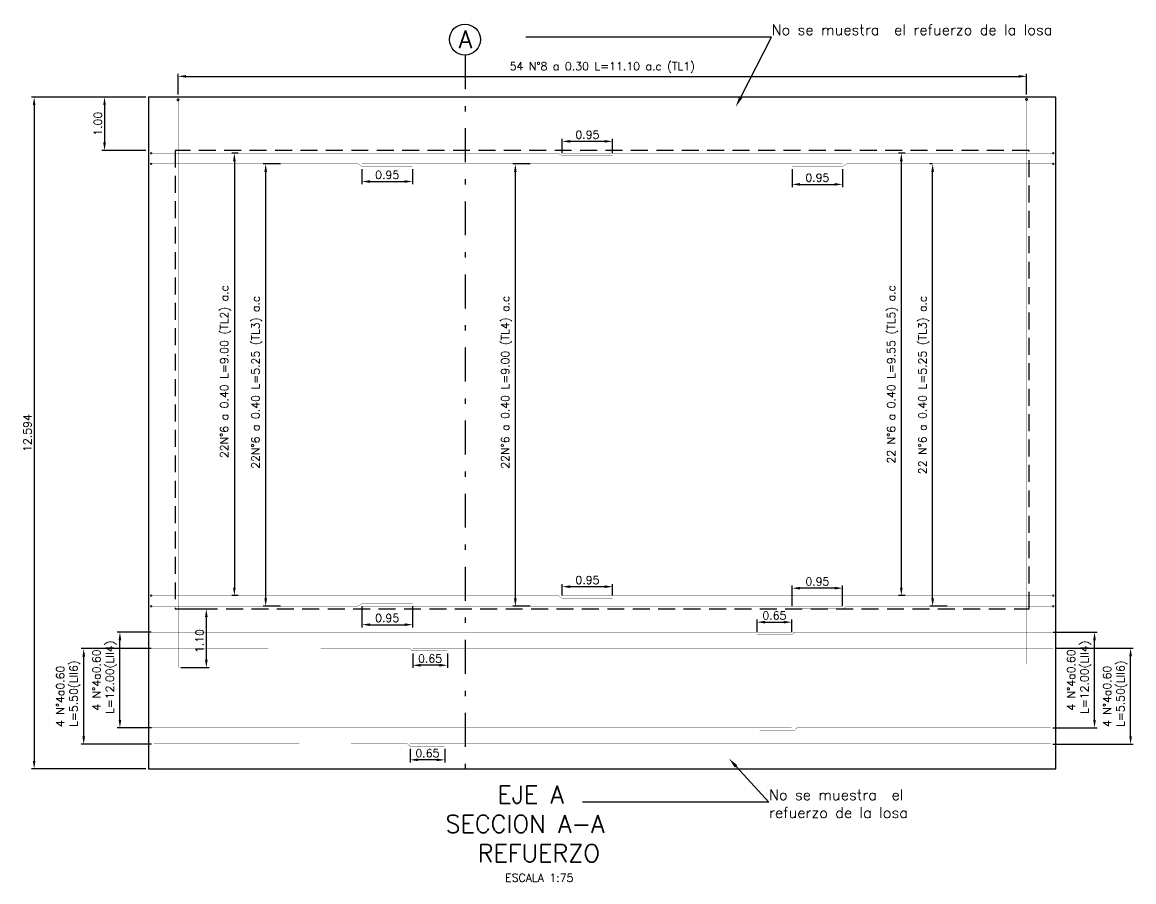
# Model space of a CAD drawing. Header units: metres. Extents: x 1080427 to 1081241, y 976768 to 977191.
# Drawn here: x 1080660.76 to 1080681.59, y 977089.37 to 977105.48 of the extents above; entities that cross this region are included whole.
import ezdxf
from ezdxf import colors
from ezdxf.entities.mleader import LeaderData, LeaderLine
from ezdxf.math import Vec2, Vec3

# ---------------------------------------------------------------- set-up
doc = ezdxf.new("R2010")
doc.units = ezdxf.units.M
doc.header["$LTSCALE"] = 25.4
doc.linetypes.add('DASHDOT', pattern=[1, 0.5, -0.25, 0, -0.25])
doc.linetypes.add('HIDDEN', pattern=[0.375, 0.25, -0.125])
for name, color, linetype in [('CIRCULOCONTRAP', 130, 'Continuous'), ('CONTRAPESO', 3, 'Continuous'), ('DIMCONTRAPESO', 1, 'Continuous'), ('EJE-D', 11, 'DASHDOT'), ('PROY', 9, 'HIDDEN'), ('R175COTR', 7, 'Continuous'), ('REF', 6, 'Continuous'), ('REGL175', 7, 'Continuous')]:
    doc.layers.add(name, color=color, linetype=linetype)
for name, color, linetype, lineweight in [('COTA', 1, 'Continuous', 30), ('COTACIM', 20, 'Continuous', 5), ('EJECONTRAPESO', 41, 'DASHDOT', 30)]:
    doc.layers.add(name, color=color, linetype=linetype, lineweight=lineweight)
doc.styles.add('romans', font='romans.shx')
doc.dimstyles.new('Copy 75', dxfattribs={"dimtxt": 0.15, "dimasz": 0.15, "dimexe": 0.05, "dimexo": 0.05, "dimgap": 0.05, "dimtad": 1, "dimzin": 0, "dimdsep": 46, "dimtxsty": 'romans', "dimcen": 0.002, "dimclrd": 1, "dimclre": 1, "dimclrt": 3, "dimadec": 4, "dimazin": 0, "dimtfac": 1, "dimtofl": 0, "dimtmove": 1, "dimatfit": 3, "dimfxl": 1, "dimtolj": 1, "dimtzin": 0, "dimarcsym": 1})

# ---------------------------------------------------------------- blocks, each defined once
blk = doc.blocks.new('*D434')
at = {"layer": 'COTACIM', "color": 1, "lineweight": -2, "transparency": 16777216}
for p, q in [((1080663.684, 977104.128), (1080663.684, 977104.518)), ((1080663.834, 977104.468), (1080679.431, 977104.468)), ((1080679.581, 977104.126), (1080679.581, 977104.518))]:
    blk.add_line(p, q, dxfattribs=at)
at = {"layer": 'COTACIM', "color": 1, "transparency": 16777216}
for points in [[(1080663.834, 977104.493), (1080663.834, 977104.443), (1080663.684, 977104.468)], [(1080679.431, 977104.493), (1080679.431, 977104.443), (1080679.581, 977104.468)]]:
    blk.add_solid(points, dxfattribs=at)
at = {"layer": 'Defpoints', "color": 0, "transparency": 16777216}
for p in [(1080679.581, 977104.468), (1080663.684, 977104.078), (1080679.581, 977104.076)]:
    blk.add_point(p, dxfattribs=at)
at = {"layer": 'COTACIM', "color": 3, "transparency": 16777216, "insert": (1080671.632, 977104.633), "char_height": 0.15, "attachment_point": 5, "style": 'romans'}
blk.add_mtext('\\A1;54 N°8 a 0.30 L=11.10 a.c (TL1)', dxfattribs=at)
blk = doc.blocks.new('*D439')
at = {"layer": 'Defpoints', "color": 0, "transparency": 16777216}
for p in [(1080675.188, 977094.873), (1080675.188, 977094.484), (1080676.134, 977094.484)]:
    blk.add_point(p, dxfattribs=at)
at = {"layer": 'DIMCONTRAPESO', "color": 1, "lineweight": -2, "transparency": 16777216}
for p, q in [((1080675.188, 977094.534), (1080675.188, 977094.923)), ((1080675.984, 977094.873), (1080675.338, 977094.873)), ((1080676.134, 977094.534), (1080676.134, 977094.923))]:
    blk.add_line(p, q, dxfattribs=at)
at = {"layer": 'DIMCONTRAPESO', "color": 1, "transparency": 16777216}
for points in [[(1080675.338, 977094.898), (1080675.338, 977094.848), (1080675.188, 977094.873)], [(1080675.984, 977094.898), (1080675.984, 977094.848), (1080676.134, 977094.873)]]:
    blk.add_solid(points, dxfattribs=at)
at = {"layer": 'DIMCONTRAPESO', "color": 3, "transparency": 16777216, "insert": (1080675.661, 977094.998), "char_height": 0.15, "attachment_point": 5, "style": 'romans'}
blk.add_mtext('\\A1;0.95', dxfattribs=at)
blk = doc.blocks.new('*D440')
at = {"layer": 'Defpoints', "color": 0, "transparency": 16777216}
for p in [(1080670.881, 977094.901), (1080670.881, 977094.684), (1080671.826, 977094.684)]:
    blk.add_point(p, dxfattribs=at)
at = {"layer": 'DIMCONTRAPESO', "color": 1, "lineweight": -2, "transparency": 16777216}
for p, q in [((1080670.881, 977094.734), (1080670.881, 977094.951)), ((1080671.676, 977094.901), (1080671.031, 977094.901)), ((1080671.826, 977094.734), (1080671.826, 977094.951))]:
    blk.add_line(p, q, dxfattribs=at)
at = {"layer": 'DIMCONTRAPESO', "color": 1, "transparency": 16777216}
for points in [[(1080671.031, 977094.926), (1080671.031, 977094.876), (1080670.881, 977094.901)], [(1080671.676, 977094.926), (1080671.676, 977094.876), (1080671.826, 977094.901)]]:
    blk.add_solid(points, dxfattribs=at)
at = {"layer": 'DIMCONTRAPESO', "color": 3, "transparency": 16777216, "insert": (1080671.354, 977095.026), "char_height": 0.15, "attachment_point": 5, "style": 'romans'}
blk.add_mtext('\\A1;0.95', dxfattribs=at)
blk = doc.blocks.new('*D435')
at = {"layer": 'Defpoints', "color": 0, "transparency": 16777216}
for p in [(1080663.632, 977094.484), (1080663.684, 977093.384), (1080664.214, 977093.384)]:
    blk.add_point(p, dxfattribs=at)
at = {"layer": 'DIMCONTRAPESO', "color": 1, "lineweight": -2, "transparency": 16777216}
for p, q in [((1080663.682, 977094.484), (1080664.264, 977094.484)), ((1080664.214, 977094.334), (1080664.214, 977093.534)), ((1080663.734, 977093.384), (1080664.264, 977093.384))]:
    blk.add_line(p, q, dxfattribs=at)
at = {"layer": 'DIMCONTRAPESO', "color": 1, "transparency": 16777216}
for points in [[(1080664.189, 977094.334), (1080664.239, 977094.334), (1080664.214, 977094.484)], [(1080664.189, 977093.534), (1080664.239, 977093.534), (1080664.214, 977093.384)]]:
    blk.add_solid(points, dxfattribs=at)
at = {"layer": 'DIMCONTRAPESO', "color": 3, "transparency": 16777216, "insert": (1080664.089, 977093.881), "char_height": 0.15, "attachment_point": 5, "rotation": 90, "style": 'romans', "bg_fill": 3, "box_fill_scale": 1.1, "bg_fill_color": 256, "bg_fill_true_color": 13158600, "bg_fill_transparency": 0}
blk.add_mtext('\\A1;1.10', dxfattribs=at)
blk = doc.blocks.new('*D441')
at = {"layer": 'Defpoints', "color": 0, "transparency": 16777216}
for p in [(1080667.128, 977094.584), (1080668.077, 977094.584), (1080668.077, 977094.189)]:
    blk.add_point(p, dxfattribs=at)
at = {"layer": 'DIMCONTRAPESO', "color": 1, "lineweight": -2, "transparency": 16777216}
for p, q in [((1080667.128, 977094.534), (1080667.128, 977094.139)), ((1080668.077, 977094.534), (1080668.077, 977094.139)), ((1080667.278, 977094.189), (1080667.927, 977094.189))]:
    blk.add_line(p, q, dxfattribs=at)
at = {"layer": 'DIMCONTRAPESO', "color": 1, "transparency": 16777216}
for points in [[(1080667.278, 977094.214), (1080667.278, 977094.164), (1080667.128, 977094.189)], [(1080667.927, 977094.214), (1080667.927, 977094.164), (1080668.077, 977094.189)]]:
    blk.add_solid(points, dxfattribs=at)
at = {"layer": 'DIMCONTRAPESO', "color": 3, "transparency": 16777216, "insert": (1080667.602, 977094.314), "char_height": 0.15, "attachment_point": 5, "style": 'romans'}
blk.add_mtext('\\A1;0.95', dxfattribs=at)
blk = doc.blocks.new('*D442')
at = {"layer": 'Defpoints', "color": 0, "transparency": 16777216}
for p in [(1080665.326, 977102.827), (1080665.654, 977102.827), (1080665.654, 977094.534)]:
    blk.add_point(p, dxfattribs=at)
at = {"layer": 'DIMCONTRAPESO', "color": 1, "lineweight": -2, "transparency": 16777216}
for p, q in [((1080665.604, 977102.827), (1080665.276, 977102.827)), ((1080665.326, 977094.684), (1080665.326, 977102.677)), ((1080665.604, 977094.534), (1080665.276, 977094.534))]:
    blk.add_line(p, q, dxfattribs=at)
at = {"layer": 'DIMCONTRAPESO', "color": 1, "transparency": 16777216}
for points in [[(1080665.301, 977102.677), (1080665.351, 977102.677), (1080665.326, 977102.827)], [(1080665.301, 977094.684), (1080665.351, 977094.684), (1080665.326, 977094.534)]]:
    blk.add_solid(points, dxfattribs=at)
at = {"layer": 'DIMCONTRAPESO', "color": 3, "transparency": 16777216, "insert": (1080665.162, 977098.68), "char_height": 0.15, "attachment_point": 5, "rotation": 90, "style": 'romans'}
blk.add_mtext('\\A1; 22N°6 a 0.40 L=5.25 (TL3) a.c', dxfattribs=at)
blk = doc.blocks.new('*D443')
at = {"layer": 'Defpoints', "color": 0, "transparency": 16777216}
for p in [(1080664.863, 977103.026), (1080664.739, 977094.734), (1080664.863, 977094.734)]:
    blk.add_point(p, dxfattribs=at)
at = {"layer": 'DIMCONTRAPESO', "color": 1, "lineweight": -2, "transparency": 16777216}
for p, q in [((1080664.813, 977103.026), (1080664.689, 977103.026)), ((1080664.739, 977102.876), (1080664.739, 977094.884)), ((1080664.813, 977094.734), (1080664.689, 977094.734))]:
    blk.add_line(p, q, dxfattribs=at)
at = {"layer": 'DIMCONTRAPESO', "color": 1, "transparency": 16777216}
for points in [[(1080664.714, 977102.876), (1080664.764, 977102.876), (1080664.739, 977103.026)], [(1080664.714, 977094.884), (1080664.764, 977094.884), (1080664.739, 977094.734)]]:
    blk.add_solid(points, dxfattribs=at)
at = {"layer": 'DIMCONTRAPESO', "color": 3, "transparency": 16777216, "insert": (1080664.575, 977098.88), "char_height": 0.15, "attachment_point": 5, "rotation": 90, "style": 'romans'}
blk.add_mtext('\\A1; 22N°6 a 0.40 L=9.00 (TL2) a.c', dxfattribs=at)
blk = doc.blocks.new('*D436')
at = {"layer": 'Defpoints', "color": 0, "transparency": 16777216}
for p in [(1080670.003, 977102.827), (1080670.331, 977102.827), (1080670.331, 977094.534)]:
    blk.add_point(p, dxfattribs=at)
at = {"layer": 'DIMCONTRAPESO', "color": 1, "lineweight": -2, "transparency": 16777216}
for p, q in [((1080670.281, 977102.827), (1080669.953, 977102.827)), ((1080670.003, 977094.684), (1080670.003, 977102.677)), ((1080670.281, 977094.534), (1080669.953, 977094.534))]:
    blk.add_line(p, q, dxfattribs=at)
at = {"layer": 'DIMCONTRAPESO', "color": 1, "transparency": 16777216}
for points in [[(1080669.978, 977102.677), (1080670.028, 977102.677), (1080670.003, 977102.827)], [(1080669.978, 977094.684), (1080670.028, 977094.684), (1080670.003, 977094.534)]]:
    blk.add_solid(points, dxfattribs=at)
at = {"layer": 'DIMCONTRAPESO', "color": 3, "transparency": 16777216, "insert": (1080669.838, 977098.681), "char_height": 0.15, "attachment_point": 5, "rotation": 90, "style": 'romans'}
blk.add_mtext('\\A1; 22N°6 a 0.40 L=9.00 (TL4) a.c', dxfattribs=at)
blk = doc.blocks.new('*D437')
at = {"layer": 'Defpoints', "color": 0, "transparency": 16777216}
for p in [(1080677.821, 977102.827), (1080677.862, 977102.827), (1080678.143, 977094.534)]:
    blk.add_point(p, dxfattribs=at)
at = {"layer": 'DIMCONTRAPESO', "color": 1, "lineweight": -2, "transparency": 16777216}
for p, q in [((1080677.812, 977102.827), (1080677.771, 977102.827)), ((1080677.821, 977094.684), (1080677.821, 977102.677)), ((1080678.093, 977094.534), (1080677.771, 977094.534))]:
    blk.add_line(p, q, dxfattribs=at)
at = {"layer": 'DIMCONTRAPESO', "color": 1, "transparency": 16777216}
for points in [[(1080677.796, 977102.677), (1080677.846, 977102.677), (1080677.821, 977102.827)], [(1080677.796, 977094.684), (1080677.846, 977094.684), (1080677.821, 977094.534)]]:
    blk.add_solid(points, dxfattribs=at)
at = {"layer": 'DIMCONTRAPESO', "color": 3, "transparency": 16777216, "insert": (1080677.656, 977098.681), "char_height": 0.15, "attachment_point": 5, "rotation": 90, "style": 'romans'}
blk.add_mtext('\\A1;22 N°6 a 0.40 L=5.25 (TL3) a.c', dxfattribs=at)
blk = doc.blocks.new('*D438')
at = {"layer": 'Defpoints', "color": 0, "transparency": 16777216}
for p in [(1080677.358, 977103.027), (1080677.234, 977094.734), (1080677.358, 977094.734)]:
    blk.add_point(p, dxfattribs=at)
at = {"layer": 'DIMCONTRAPESO', "color": 1, "lineweight": -2, "transparency": 16777216}
for p, q in [((1080677.308, 977103.027), (1080677.184, 977103.027)), ((1080677.234, 977102.877), (1080677.234, 977094.884)), ((1080677.308, 977094.734), (1080677.184, 977094.734))]:
    blk.add_line(p, q, dxfattribs=at)
at = {"layer": 'DIMCONTRAPESO', "color": 1, "transparency": 16777216}
for points in [[(1080677.209, 977102.877), (1080677.259, 977102.877), (1080677.234, 977103.027)], [(1080677.209, 977094.884), (1080677.259, 977094.884), (1080677.234, 977094.734)]]:
    blk.add_solid(points, dxfattribs=at)
at = {"layer": 'DIMCONTRAPESO', "color": 3, "transparency": 16777216, "insert": (1080677.07, 977098.88), "char_height": 0.15, "attachment_point": 5, "rotation": 90, "style": 'romans'}
blk.add_mtext('\\A1;22 N°6 a 0.40 L=9.55 (TL5) a.c', dxfattribs=at)
blk = doc.blocks.new('*D444')
at = {"layer": 'Defpoints', "color": 0, "transparency": 16777216}
for p in [(1080667.128, 977102.777), (1080668.077, 977102.777), (1080668.077, 977102.496)]:
    blk.add_point(p, dxfattribs=at)
at = {"layer": 'DIMCONTRAPESO', "color": 1, "lineweight": -2, "transparency": 16777216}
for p, q in [((1080667.128, 977102.727), (1080667.128, 977102.446)), ((1080668.077, 977102.727), (1080668.077, 977102.446)), ((1080667.278, 977102.496), (1080667.927, 977102.496))]:
    blk.add_line(p, q, dxfattribs=at)
at = {"layer": 'DIMCONTRAPESO', "color": 1, "transparency": 16777216}
for points in [[(1080667.278, 977102.521), (1080667.278, 977102.471), (1080667.128, 977102.496)], [(1080667.927, 977102.521), (1080667.927, 977102.471), (1080668.077, 977102.496)]]:
    blk.add_solid(points, dxfattribs=at)
at = {"layer": 'DIMCONTRAPESO', "color": 3, "transparency": 16777216, "insert": (1080667.602, 977102.621), "char_height": 0.15, "attachment_point": 5, "style": 'romans'}
blk.add_mtext('\\A1;0.95', dxfattribs=at)
blk = doc.blocks.new('*D445')
at = {"layer": 'Defpoints', "color": 0, "transparency": 16777216}
for p in [(1080670.881, 977103.249), (1080670.881, 977102.976), (1080671.826, 977102.976)]:
    blk.add_point(p, dxfattribs=at)
at = {"layer": 'DIMCONTRAPESO', "color": 1, "lineweight": -2, "transparency": 16777216}
for p, q in [((1080670.881, 977103.026), (1080670.881, 977103.299)), ((1080671.826, 977103.026), (1080671.826, 977103.299)), ((1080671.676, 977103.249), (1080671.031, 977103.249))]:
    blk.add_line(p, q, dxfattribs=at)
at = {"layer": 'DIMCONTRAPESO', "color": 1, "transparency": 16777216}
for points in [[(1080671.031, 977103.274), (1080671.031, 977103.224), (1080670.881, 977103.249)], [(1080671.676, 977103.274), (1080671.676, 977103.224), (1080671.826, 977103.249)]]:
    blk.add_solid(points, dxfattribs=at)
at = {"layer": 'DIMCONTRAPESO', "color": 3, "transparency": 16777216, "insert": (1080671.353, 977103.374), "char_height": 0.15, "attachment_point": 5, "style": 'romans'}
blk.add_mtext('\\A1;0.95', dxfattribs=at)
blk = doc.blocks.new('*D446')
at = {"layer": 'Defpoints', "color": 0, "transparency": 16777216}
for p in [(1080675.188, 977102.777), (1080676.134, 977102.777), (1080676.134, 977102.443)]:
    blk.add_point(p, dxfattribs=at)
at = {"layer": 'DIMCONTRAPESO', "color": 1, "lineweight": -2, "transparency": 16777216}
for p, q in [((1080675.188, 977102.727), (1080675.188, 977102.393)), ((1080676.134, 977102.727), (1080676.134, 977102.393)), ((1080675.338, 977102.443), (1080675.984, 977102.443))]:
    blk.add_line(p, q, dxfattribs=at)
at = {"layer": 'DIMCONTRAPESO', "color": 1, "transparency": 16777216}
for points in [[(1080675.338, 977102.468), (1080675.338, 977102.418), (1080675.188, 977102.443)], [(1080675.984, 977102.468), (1080675.984, 977102.418), (1080676.134, 977102.443)]]:
    blk.add_solid(points, dxfattribs=at)
at = {"layer": 'DIMCONTRAPESO', "color": 3, "transparency": 16777216, "insert": (1080675.661, 977102.568), "char_height": 0.15, "attachment_point": 5, "style": 'romans'}
blk.add_mtext('\\A1;0.95', dxfattribs=at)
blk = doc.blocks.new('*D447')
at = {"layer": 'Defpoints', "color": 0, "transparency": 16777216}
for p in [(1080662.595, 977094.048), (1080663.231, 977094.048), (1080663.237, 977092.254)]:
    blk.add_point(p, dxfattribs=at)
at = {"layer": 'DIMCONTRAPESO', "color": 1, "lineweight": -2, "transparency": 16777216}
for p, q in [((1080663.181, 977094.048), (1080662.545, 977094.048)), ((1080662.595, 977092.404), (1080662.595, 977093.898)), ((1080663.187, 977092.254), (1080662.545, 977092.254))]:
    blk.add_line(p, q, dxfattribs=at)
at = {"layer": 'DIMCONTRAPESO', "color": 1, "transparency": 16777216}
for points in [[(1080662.57, 977093.898), (1080662.62, 977093.898), (1080662.595, 977094.048)], [(1080662.57, 977092.404), (1080662.62, 977092.404), (1080662.595, 977092.254)]]:
    blk.add_solid(points, dxfattribs=at)
at = {"layer": 'DIMCONTRAPESO', "color": 3, "transparency": 16777216, "insert": (1080662.306, 977093.151), "char_height": 0.15, "attachment_point": 5, "rotation": 90, "style": 'romans'}
blk.add_mtext('\\A1;4 N°4a0.60\\P L=12.00(LII4)', dxfattribs=at)
blk = doc.blocks.new('*D448')
at = {"layer": 'Defpoints', "color": 0, "transparency": 16777216}
for p in [(1080675.18, 977094.236), (1080674.531, 977093.998), (1080675.18, 977093.998)]:
    blk.add_point(p, dxfattribs=at)
at = {"layer": 'EJE-D', "color": 1, "lineweight": -2, "transparency": 16777216}
for p, q in [((1080674.531, 977094.048), (1080674.531, 977094.286)), ((1080674.681, 977094.236), (1080675.03, 977094.236)), ((1080675.18, 977094.048), (1080675.18, 977094.286))]:
    blk.add_line(p, q, dxfattribs=at)
at = {"layer": 'EJE-D', "color": 1, "transparency": 16777216}
for points in [[(1080674.681, 977094.261), (1080674.681, 977094.211), (1080674.531, 977094.236)], [(1080675.03, 977094.261), (1080675.03, 977094.211), (1080675.18, 977094.236)]]:
    blk.add_solid(points, dxfattribs=at)
at = {"layer": 'EJE-D', "color": 3, "transparency": 16777216, "insert": (1080674.856, 977094.361), "char_height": 0.15, "attachment_point": 5, "style": 'romans'}
blk.add_mtext('\\A1;0.65', dxfattribs=at)
blk = doc.blocks.new('*D449')
at = {"layer": 'Defpoints', "color": 0, "transparency": 16777216}
for p in [(1080661.917, 977093.742), (1080663.231, 977093.742), (1080663.238, 977091.948)]:
    blk.add_point(p, dxfattribs=at)
at = {"layer": 'DIMCONTRAPESO', "color": 1, "lineweight": -2, "transparency": 16777216}
for p, q in [((1080663.181, 977093.742), (1080661.867, 977093.742)), ((1080661.917, 977092.098), (1080661.917, 977093.592)), ((1080663.188, 977091.948), (1080661.867, 977091.948))]:
    blk.add_line(p, q, dxfattribs=at)
at = {"layer": 'DIMCONTRAPESO', "color": 1, "transparency": 16777216}
for points in [[(1080661.892, 977093.592), (1080661.942, 977093.592), (1080661.917, 977093.742)], [(1080661.892, 977092.098), (1080661.942, 977092.098), (1080661.917, 977091.948)]]:
    blk.add_solid(points, dxfattribs=at)
at = {"layer": 'DIMCONTRAPESO', "color": 3, "transparency": 16777216, "insert": (1080661.628, 977092.845), "char_height": 0.15, "attachment_point": 5, "rotation": 90, "style": 'romans'}
blk.add_mtext('\\A1;4 N°4a0.60\\P L=5.50(LII6)', dxfattribs=at)
blk = doc.blocks.new('*D450')
at = {"layer": 'Defpoints', "color": 0, "transparency": 16777216}
for p in [(1080680.031, 977094.048), (1080680.854, 977094.048), (1080680.025, 977092.254)]:
    blk.add_point(p, dxfattribs=at)
at = {"layer": 'DIMCONTRAPESO', "color": 1, "lineweight": -2, "transparency": 16777216}
for p, q in [((1080680.081, 977094.048), (1080680.904, 977094.048)), ((1080680.854, 977092.404), (1080680.854, 977093.898)), ((1080680.075, 977092.254), (1080680.904, 977092.254))]:
    blk.add_line(p, q, dxfattribs=at)
at = {"layer": 'DIMCONTRAPESO', "color": 1, "transparency": 16777216}
for points in [[(1080680.829, 977093.898), (1080680.879, 977093.898), (1080680.854, 977094.048)], [(1080680.829, 977092.404), (1080680.879, 977092.404), (1080680.854, 977092.254)]]:
    blk.add_solid(points, dxfattribs=at)
at = {"layer": 'DIMCONTRAPESO', "color": 3, "transparency": 16777216, "insert": (1080680.565, 977093.151), "char_height": 0.15, "attachment_point": 5, "rotation": 90, "style": 'romans'}
blk.add_mtext('\\A1;4 N°4a0.60\\P L=12.00(LII4)', dxfattribs=at)
blk = doc.blocks.new('*D451')
at = {"layer": 'Defpoints', "color": 0, "transparency": 16777216}
for p in [(1080680.081, 977093.748), (1080681.529, 977093.748), (1080680.024, 977091.948)]:
    blk.add_point(p, dxfattribs=at)
at = {"layer": 'DIMCONTRAPESO', "color": 1, "lineweight": -2, "transparency": 16777216}
for p, q in [((1080680.131, 977093.748), (1080681.579, 977093.748)), ((1080681.529, 977092.098), (1080681.529, 977093.598)), ((1080680.074, 977091.948), (1080681.579, 977091.948))]:
    blk.add_line(p, q, dxfattribs=at)
at = {"layer": 'DIMCONTRAPESO', "color": 1, "transparency": 16777216}
for points in [[(1080681.504, 977093.598), (1080681.554, 977093.598), (1080681.529, 977093.748)], [(1080681.504, 977092.098), (1080681.554, 977092.098), (1080681.529, 977091.948)]]:
    blk.add_solid(points, dxfattribs=at)
at = {"layer": 'DIMCONTRAPESO', "color": 3, "transparency": 16777216, "insert": (1080681.24, 977092.845), "char_height": 0.15, "attachment_point": 5, "rotation": 90, "style": 'romans'}
blk.add_mtext('\\A1;4 N°4a0.60\\P L=5.50(LII6)', dxfattribs=at)
blk = doc.blocks.new('*D452')
at = {"layer": 'Defpoints', "color": 0, "transparency": 16777216}
for p in [(1080668.031, 977091.91), (1080668.681, 977091.91), (1080668.031, 977091.655)]:
    blk.add_point(p, dxfattribs=at)
at = {"layer": 'EJE-D', "color": 1, "lineweight": -2, "transparency": 16777216}
for p, q in [((1080668.031, 977091.86), (1080668.031, 977091.605)), ((1080668.681, 977091.86), (1080668.681, 977091.605)), ((1080668.531, 977091.655), (1080668.181, 977091.655))]:
    blk.add_line(p, q, dxfattribs=at)
at = {"layer": 'EJE-D', "color": 1, "transparency": 16777216}
for points in [[(1080668.181, 977091.68), (1080668.181, 977091.63), (1080668.031, 977091.655)], [(1080668.531, 977091.68), (1080668.531, 977091.63), (1080668.681, 977091.655)]]:
    blk.add_solid(points, dxfattribs=at)
at = {"layer": 'EJE-D', "color": 3, "transparency": 16777216, "insert": (1080668.356, 977091.78), "char_height": 0.15, "attachment_point": 5, "style": 'romans'}
blk.add_mtext('\\A1;0.65', dxfattribs=at)
blk = doc.blocks.new('*D523')
at = {"layer": 'COTA', "color": 1, "lineweight": -2, "transparency": 16777216}
for p, q in [((1080663.081, 977104.078), (1080662.257, 977104.078)), ((1080662.307, 977103.928), (1080662.307, 977103.228)), ((1080663.081, 977103.078), (1080662.257, 977103.078))]:
    blk.add_line(p, q, dxfattribs=at)
at = {"layer": 'COTA', "color": 1, "transparency": 16777216}
for points in [[(1080662.282, 977103.928), (1080662.332, 977103.928), (1080662.307, 977104.078)], [(1080662.282, 977103.228), (1080662.332, 977103.228), (1080662.307, 977103.078)]]:
    blk.add_solid(points, dxfattribs=at)
at = {"layer": 'Defpoints', "color": 0, "transparency": 16777216}
for p in [(1080663.131, 977104.078), (1080662.307, 977103.078), (1080663.131, 977103.078)]:
    blk.add_point(p, dxfattribs=at)
at = {"layer": 'COTA', "color": 3, "transparency": 16777216, "insert": (1080662.182, 977103.578), "char_height": 0.15, "attachment_point": 5, "rotation": 90, "style": 'romans'}
blk.add_mtext('\\A1;1.00', dxfattribs=at)
blk = doc.blocks.new('*D829')
at = {"layer": 'COTA', "color": 1, "lineweight": -2, "transparency": 16777216}
for p, q in [((1080668.081, 977093.648), (1080668.081, 977093.378)), ((1080668.731, 977093.648), (1080668.731, 977093.378)), ((1080668.581, 977093.428), (1080668.231, 977093.428))]:
    blk.add_line(p, q, dxfattribs=at)
at = {"layer": 'COTA', "color": 1, "transparency": 16777216}
for points in [[(1080668.231, 977093.453), (1080668.231, 977093.403), (1080668.081, 977093.428)], [(1080668.581, 977093.453), (1080668.581, 977093.403), (1080668.731, 977093.428)]]:
    blk.add_solid(points, dxfattribs=at)
at = {"layer": 'Defpoints', "color": 0, "transparency": 16777216}
for p in [(1080668.081, 977093.698), (1080668.731, 977093.698), (1080668.081, 977093.428)]:
    blk.add_point(p, dxfattribs=at)
at = {"layer": 'COTA', "color": 3, "transparency": 16777216, "insert": (1080668.406, 977093.553), "char_height": 0.15, "attachment_point": 5, "style": 'romans'}
blk.add_mtext('\\A1;0.65', dxfattribs=at)
blk = doc.blocks.new('*D847')
at = {"layer": 'COTA', "color": 1, "lineweight": -2, "transparency": 16777216}
for p, q in [((1080663.081, 977104.078), (1080660.938, 977104.078)), ((1080660.988, 977103.928), (1080660.988, 977091.634)), ((1080663.081, 977091.484), (1080660.938, 977091.484))]:
    blk.add_line(p, q, dxfattribs=at)
at = {"layer": 'COTA', "color": 1, "transparency": 16777216}
for points in [[(1080660.963, 977103.928), (1080661.013, 977103.928), (1080660.988, 977104.078)], [(1080660.963, 977091.634), (1080661.013, 977091.634), (1080660.988, 977091.484)]]:
    blk.add_solid(points, dxfattribs=at)
at = {"layer": 'Defpoints', "color": 0, "transparency": 16777216}
for p in [(1080663.131, 977104.078), (1080660.988, 977091.484), (1080663.131, 977091.484)]:
    blk.add_point(p, dxfattribs=at)
at = {"layer": 'COTA', "color": 3, "transparency": 16777216, "insert": (1080660.863, 977097.781), "char_height": 0.15, "attachment_point": 5, "rotation": 90, "style": 'romans'}
blk.add_mtext('\\A1;12.594', dxfattribs=at)

msp = doc.modelspace()

# ---------------------------------------------------------------- linework, layer by layer
at = {"layer": 'CIRCULOCONTRAP'}
msp.add_circle((1080669.058573, 977105.157077), 0.289667, dxfattribs=at)
at = {"layer": 'CONTRAPESO'}
msp.add_lwpolyline([(1080680.13069, 977104.076342), (1080663.131073, 977104.078342), (1080663.131131, 977091.484342), (1080680.130945, 977091.484342)], close=True, dxfattribs=at)
at = {"layer": 'EJECONTRAPESO', "ltscale": 0.05}
msp.add_lwpolyline([(1080669.061047, 977104.863465), (1080669.061047, 977091.210614)], dxfattribs=at)
at = {"layer": 'PROY', "color": 252, "ltscale": 0.05}
msp.add_lwpolyline([(1080679.630701, 977103.076401), (1080663.631075, 977103.078283), (1080663.631135, 977094.484342), (1080679.630941, 977094.484342)], close=True, dxfattribs=at)
at = {"layer": 'REF', "ltscale": 0.1}
for points, const_width in [([(1080663.701935, 977104.028277, -1), (1080663.665935, 977104.028277, -1)], 0.02), ([(1080679.598839, 977104.035981, -1), (1080679.562839, 977104.035981, -1)], 0.02), ([(1080679.598839, 977104.035981, -1), (1080679.562839, 977104.035981, -1)], 0.02), ([(1080663.194527, 977103.025835, -1), (1080663.167527, 977103.025835, -1)], 0.015), ([(1080680.094514, 977103.02661, -1), (1080680.067514, 977103.02661, -1)], 0.015), ([(1080663.194526, 977102.826669, -1), (1080663.167526, 977102.826669, -1)], 0.015), ([(1080680.094327, 977102.82776, -1), (1080680.067327, 977102.82776, -1)], 0.015), ([(1080663.194616, 977094.53419, -1), (1080663.167616, 977094.53419, -1)], 0.015), ([(1080663.194653, 977094.734079, -1), (1080663.167653, 977094.734079, -1)], 0.015), ([(1080680.09438, 977094.534845, -1), (1080680.06738, 977094.534845, -1)], 0.015), ([(1080680.094602, 977094.734418, -1), (1080680.067602, 977094.734418, -1)], 0.015)]:
    msp.add_lwpolyline(points, format="xyb", close=True, dxfattribs=dict(at, const_width=const_width))
at = {"layer": 'REF', "ltscale": 0.1, "const_width": 0.005}
for points in [[(1080663.683935, 977104.028277), (1080663.683938, 977094.378921), (1080663.683938, 977093.383921)], [(1080679.580839, 977104.035981), (1080679.580849, 977094.443501), (1080679.580849, 977093.443501)], [(1080671.826253, 977102.975947), (1080670.880694, 977102.975947), (1080670.809801, 977103.025853), (1080663.181065, 977103.025815)], [(1080670.882591, 977103.026423), (1080680.080825, 977103.02661)], [(1080668.076544, 977102.77678), (1080667.127918, 977102.77678), (1080667.057025, 977102.826687), (1080663.181064, 977102.826669)], [(1080667.130985, 977102.827257), (1080676.130985, 977102.827257)], [(1080675.18798, 977102.77678), (1080676.13431, 977102.77678), (1080676.205203, 977102.826687), (1080680.080827, 977102.827342)], [(1080668.076596, 977094.583678), (1080667.12797, 977094.583678), (1080667.057077, 977094.533772), (1080663.181116, 977094.53379)], [(1080671.826341, 977094.683754), (1080670.880782, 977094.683754), (1080670.809889, 977094.733661), (1080663.181153, 977094.733623)], [(1080670.882679, 977094.734231), (1080680.080913, 977094.734418)], [(1080667.131037, 977094.534342), (1080676.131037, 977094.534342)], [(1080675.188032, 977094.483865), (1080676.134362, 977094.483865), (1080676.205255, 977094.533772), (1080680.08088, 977094.534427)], [(1080674.531191, 977093.997808), (1080675.180456, 977093.997808), (1080675.229431, 977094.048327), (1080680.080893, 977094.048425)], [(1080680.080899, 977093.748328), (1080668.081277, 977093.748328)], [(1080663.181128, 977092.25411), (1080675.18075, 977092.25411)], [(1080674.58066, 977092.203591), (1080675.229925, 977092.203591), (1080675.2789, 977092.25411), (1080680.030713, 977092.25411)], [(1080668.681315, 977091.909941), (1080668.031315, 977091.909941), (1080667.978654, 977091.960259), (1080663.230908, 977091.954111)], [(1080680.030937, 977091.96046), (1080668.031315, 977091.96046)]]:
    msp.add_lwpolyline(points, dxfattribs=at)

# ---------------------------------------------------------------- texts
at = {"layer": 'R175COTR', "insert": (1080668.940962, 977105.328918, 308.056641), "char_height": 0.33, "width": 0.41500103, "attachment_point": 1, "rotation": 359.9999637, "style": 'romans'}
msp.add_mtext('{\\C0;A}', dxfattribs=at)
at = {"layer": 'REGL175', "insert": (1080662.444688, 977091.169473), "char_height": 0.33, "width": 14.49150363, "attachment_point": 1, "style": 'romans'}
msp.add_mtext('\\pi7.223;{\\C0;EJE A\\P\\pi6.2487;SECCION A-A \\P\\pi6.8529;REFUERZO\\P\\pi7.3672;\\H0.45455x;\\C3;ESCALA 1:75}', dxfattribs=at)

# ---------------------------------------------------------------- dimensions: what is measured, and where the dimension line sits
at = {"layer": 'COTA', "color": 2}
dim = msp.add_linear_dim(base=(1080660.988391, 977091.484342), p1=(1080663.131131, 977104.078342), p2=(1080663.131131, 977091.484342), angle=90, dimstyle='Copy 75', override={"dimdec": 3}, dxfattribs=at)
dim.commit()
dim.dimension.update_dxf_attribs({"geometry": '*D847', "text_midpoint": (1080660.863391, 977097.781342)})
dim = msp.add_linear_dim(base=(1080662.307338, 977103.078342), p1=(1080663.131073, 977104.078342), p2=(1080663.131077, 977103.078342), angle=90, dimstyle='Copy 75', dxfattribs=at)
dim.commit()
dim.dimension.update_dxf_attribs({"geometry": '*D523', "text_midpoint": (1080662.182338, 977103.578342)})
dim = msp.add_linear_dim(base=(1080668.080755, 977093.427699), p1=(1080668.730755, 977093.697808), p2=(1080668.080755, 977093.697808), dimstyle='Copy 75', dxfattribs=at)
dim.commit()
dim.dimension.update_dxf_attribs({"geometry": '*D829', "text_midpoint": (1080668.405755, 977093.552699)})
at = {"layer": 'COTACIM'}
dim = msp.add_linear_dim(base=(1080679.580748, 977104.468327), p1=(1080663.683845, 977104.078277), p2=(1080679.580748, 977104.076407), text='54 N°8 a 0.30 L=11.10 a.c (TL1)', dimstyle='Copy 75', dxfattribs=at)
dim.commit()
dim.dimension.update_dxf_attribs({"geometry": '*D434', "text_midpoint": (1080671.632296, 977104.632613)})
at = {"layer": 'DIMCONTRAPESO'}
for base, p1, p2, picture, middle in [((1080670.880694, 977103.248627), (1080671.826253, 977102.975947), (1080670.880694, 977102.975947), '*D445', (1080671.353473, 977103.373627)), ((1080668.076544, 977102.496039), (1080667.127918, 977102.77678), (1080668.076544, 977102.77678), '*D444', (1080667.602231, 977102.621039)), ((1080676.13431, 977102.44307), (1080675.18798, 977102.77678), (1080676.13431, 977102.77678), '*D446', (1080675.661145, 977102.56807)), ((1080670.880782, 977094.900514), (1080671.826341, 977094.683754), (1080670.880782, 977094.683754), '*D440', (1080671.353561, 977095.025514)), ((1080675.188032, 977094.872854), (1080676.134362, 977094.483865), (1080675.188032, 977094.484448), '*D439', (1080675.661197, 977094.997854)), ((1080668.076596, 977094.188656), (1080667.12797, 977094.583678), (1080668.076596, 977094.583678), '*D441', (1080667.602283, 977094.313656))]:
    dim = msp.add_linear_dim(base=base, p1=p1, p2=p2, dimstyle='Copy 75', dxfattribs=at)
    dim.commit()
    dim.dimension.update_dxf_attribs({"geometry": picture, "text_midpoint": middle})
for base, p1, p2, text, picture, middle in [((1080664.739392, 977094.733631), (1080664.862983, 977103.025823), (1080664.86307, 977094.733631), ' 22N°6 a 0.40 L=9.00 (TL2) a.c', '*D443', (1080664.575106, 977098.879727)), ((1080677.234147, 977094.734363), (1080677.357739, 977103.026555), (1080677.357776, 977094.734363), '22 N°6 a 0.40 L=9.55 (TL5) a.c', '*D438', (1080677.069862, 977098.880459)), ((1080670.002578, 977102.827257), (1080670.331156, 977094.534342), (1080670.331121, 977102.827257), ' 22N°6 a 0.40 L=9.00 (TL4) a.c', '*D436', (1080669.838292, 977098.680799)), ((1080677.820562, 977102.826967), (1080678.143067, 977094.534099), (1080677.861909, 977102.826967), '22 N°6 a 0.40 L=5.25 (TL3) a.c', '*D437', (1080677.656276, 977098.680533))]:
    dim = msp.add_linear_dim(base=base, p1=p1, p2=p2, angle=90, text=text, dimstyle='Copy 75', dxfattribs=at)
    dim.commit()
    dim.dimension.update_dxf_attribs({"geometry": picture, "text_midpoint": middle})
for base, p1, p2, text, picture, middle in [((1080662.595182, 977094.048327), (1080663.237388, 977092.25411), (1080663.231038, 977094.048327), '4 N°4a0.60\\P L=12.00(LII4)', '*D447', (1080662.595182, 977093.151219)), ((1080680.8541, 977094.048327), (1080680.024688, 977092.25411), (1080680.031038, 977094.048327), '4 N°4a0.60\\P L=12.00(LII4)', '*D450', (1080680.8541, 977093.151219)), ((1080661.917139, 977093.741979), (1080663.237785, 977091.947762), (1080663.231435, 977093.741979), '4 N°4a0.60\\P L=5.50(LII6)', '*D449', (1080661.917139, 977092.844871)), ((1080681.529283, 977093.748328), (1080680.024291, 977091.947762), (1080680.080899, 977093.748328), '4 N°4a0.60\\P L=5.50(LII6)', '*D451', (1080681.529283, 977092.844871))]:
    dim = msp.add_linear_dim(base=base, p1=p1, p2=p2, angle=90, text=text, dimstyle='Copy 75', dxfattribs=at)
    dim.commit()
    dim.dimension.update_dxf_attribs({"geometry": picture, "text_midpoint": middle, "dimtype": 160})
at = {"layer": 'EJE-D', "color": 2}
for base, p1, p2, picture, middle in [((1080675.180456, 977094.236231), (1080674.531191, 977093.997808), (1080675.180456, 977093.997808), '*D448', (1080674.855824, 977094.361231)), ((1080668.031315, 977091.654913), (1080668.681315, 977091.909941), (1080668.031315, 977091.909941), '*D452', (1080668.356315, 977091.779913))]:
    dim = msp.add_linear_dim(base=base, p1=p1, p2=p2, dimstyle='Copy 75', dxfattribs=at)
    dim.commit()
    dim.dimension.update_dxf_attribs({"geometry": picture, "text_midpoint": middle})

# ---------------------------------------------------------------- leaders
at = {"layer": 'COTACIM'}
ml = msp.add_multileader_mtext('Standard', dxfattribs=at)
ml.set_content('No se muestra  el refuerzo de la losa', color=3, style='romans')
ml.set_leader_properties(color=1)
ml.build(insert=Vec2(0, 0))
ml.multileader.update_dxf_attribs({"text_left_attachment_type": 6, "text_right_attachment_type": 6, "dogleg_length": 0, "arrow_head_size": 0.2})
ctx = ml.context
ctx.base_point, ctx.char_height, ctx.arrow_head_size, ctx.landing_gap_size, ctx.plane_origin = Vec3(1080674.802337, 977105.200747), 0.2, 0.2, 0, Vec3(1080674.134864, 977103.542912)
ctx.left_attachment, ctx.right_attachment = 6, 6
notes = []
notes.append((ctx, [(0, (1, 1, 0), (1080674.802337, 977105.200747), (1, 0), 0, [(0, [(1080674.134864, 977103.899457)], 0, [])])]))
ctx.mtext.insert, ctx.mtext.flow_direction = Vec3(1080674.802337, 977105.440747), 5
ml = msp.add_multileader_mtext('Standard', dxfattribs=at)
ml.set_content('No se muestra  el refuerzo de la losa', color=3, style='romans')
ml.set_leader_properties(color=1)
ml.build(insert=Vec2(0, 0))
ml.multileader.update_dxf_attribs({"text_left_attachment_type": 6, "text_right_attachment_type": 6, "dogleg_length": 0, "arrow_head_size": 0.2})
ctx = ml.context
ctx.base_point, ctx.char_height, ctx.arrow_head_size, ctx.landing_gap_size, ctx.plane_origin = Vec3(1080674.753256, 977090.859214), 0.2, 0.2, 0, Vec3(1080673.988137, 977089.398786)
ctx.left_attachment, ctx.right_attachment = 6, 6
notes.append((ctx, [(0, (1, 1, 0), (1080674.753256, 977090.859214), (1, 0), 0, [(0, [(1080674.004449, 977091.679394)], 0, [])])]))
ctx.mtext.insert, ctx.mtext.width, ctx.mtext.flow_direction = Vec3(1080674.753256, 977091.099214), 3.45605072, 5
for ctx, leaders in notes:
    for number, flags, end, landing, length, lines in leaders:
        leader = LeaderData()
        leader.index, (leader.has_last_leader_line, leader.has_dogleg_vector, leader.attachment_direction) = number, flags
        leader.last_leader_point, leader.dogleg_vector, leader.dogleg_length = Vec3(end), Vec3(landing), length
        for number, points, colour, breaks in lines:
            line = LeaderLine()
            line.index, line.vertices, line.color, line.breaks = number, Vec3.list(points), colors.encode_raw_color(colour), breaks
            leader.lines.append(line)
        ctx.leaders.append(leader)

# ---------------------------------------------------------------- next in the draw order: dimensions: what is measured, and where the dimension line sits
at = {"layer": 'DIMCONTRAPESO'}
dim = msp.add_linear_dim(base=(1080664.213843, 977093.383921), p1=(1080663.632429, 977094.484342), p2=(1080663.683938, 977093.383921), angle=90, dimstyle='Copy 75', override={"dimtfill": 1}, dxfattribs=at)
dim.commit()
dim.dimension.update_dxf_attribs({"geometry": '*D435', "text_midpoint": (1080664.213843, 977093.880638), "dimtype": 160})

# ---------------------------------------------------------------- next in the draw order: linework, layer by layer
at = {"layer": 'REF', "ltscale": 0.1, "const_width": 0.005}
for points in [[(1080663.181128, 977094.048327), (1080675.18075, 977094.048327)], [(1080668.730755, 977093.697808), (1080668.080755, 977093.697808), (1080668.028095, 977093.748126), (1080663.181121, 977093.741979)]]:
    msp.add_lwpolyline(points, dxfattribs=at)

# ---------------------------------------------------------------- next in the draw order: dimensions: what is measured, and where the dimension line sits
at = {"layer": 'DIMCONTRAPESO'}
dim = msp.add_linear_dim(base=(1080665.325892, 977102.82668), p1=(1080665.654435, 977094.533778), p2=(1080665.654434, 977102.82668), angle=90, text=' 22N°6 a 0.40 L=5.25 (TL3) a.c', dimstyle='Copy 75', dxfattribs=at)
dim.commit()
dim.dimension.update_dxf_attribs({"geometry": '*D442', "text_midpoint": (1080665.161606, 977098.680229)})

doc.saveas('drawing.dxf')
